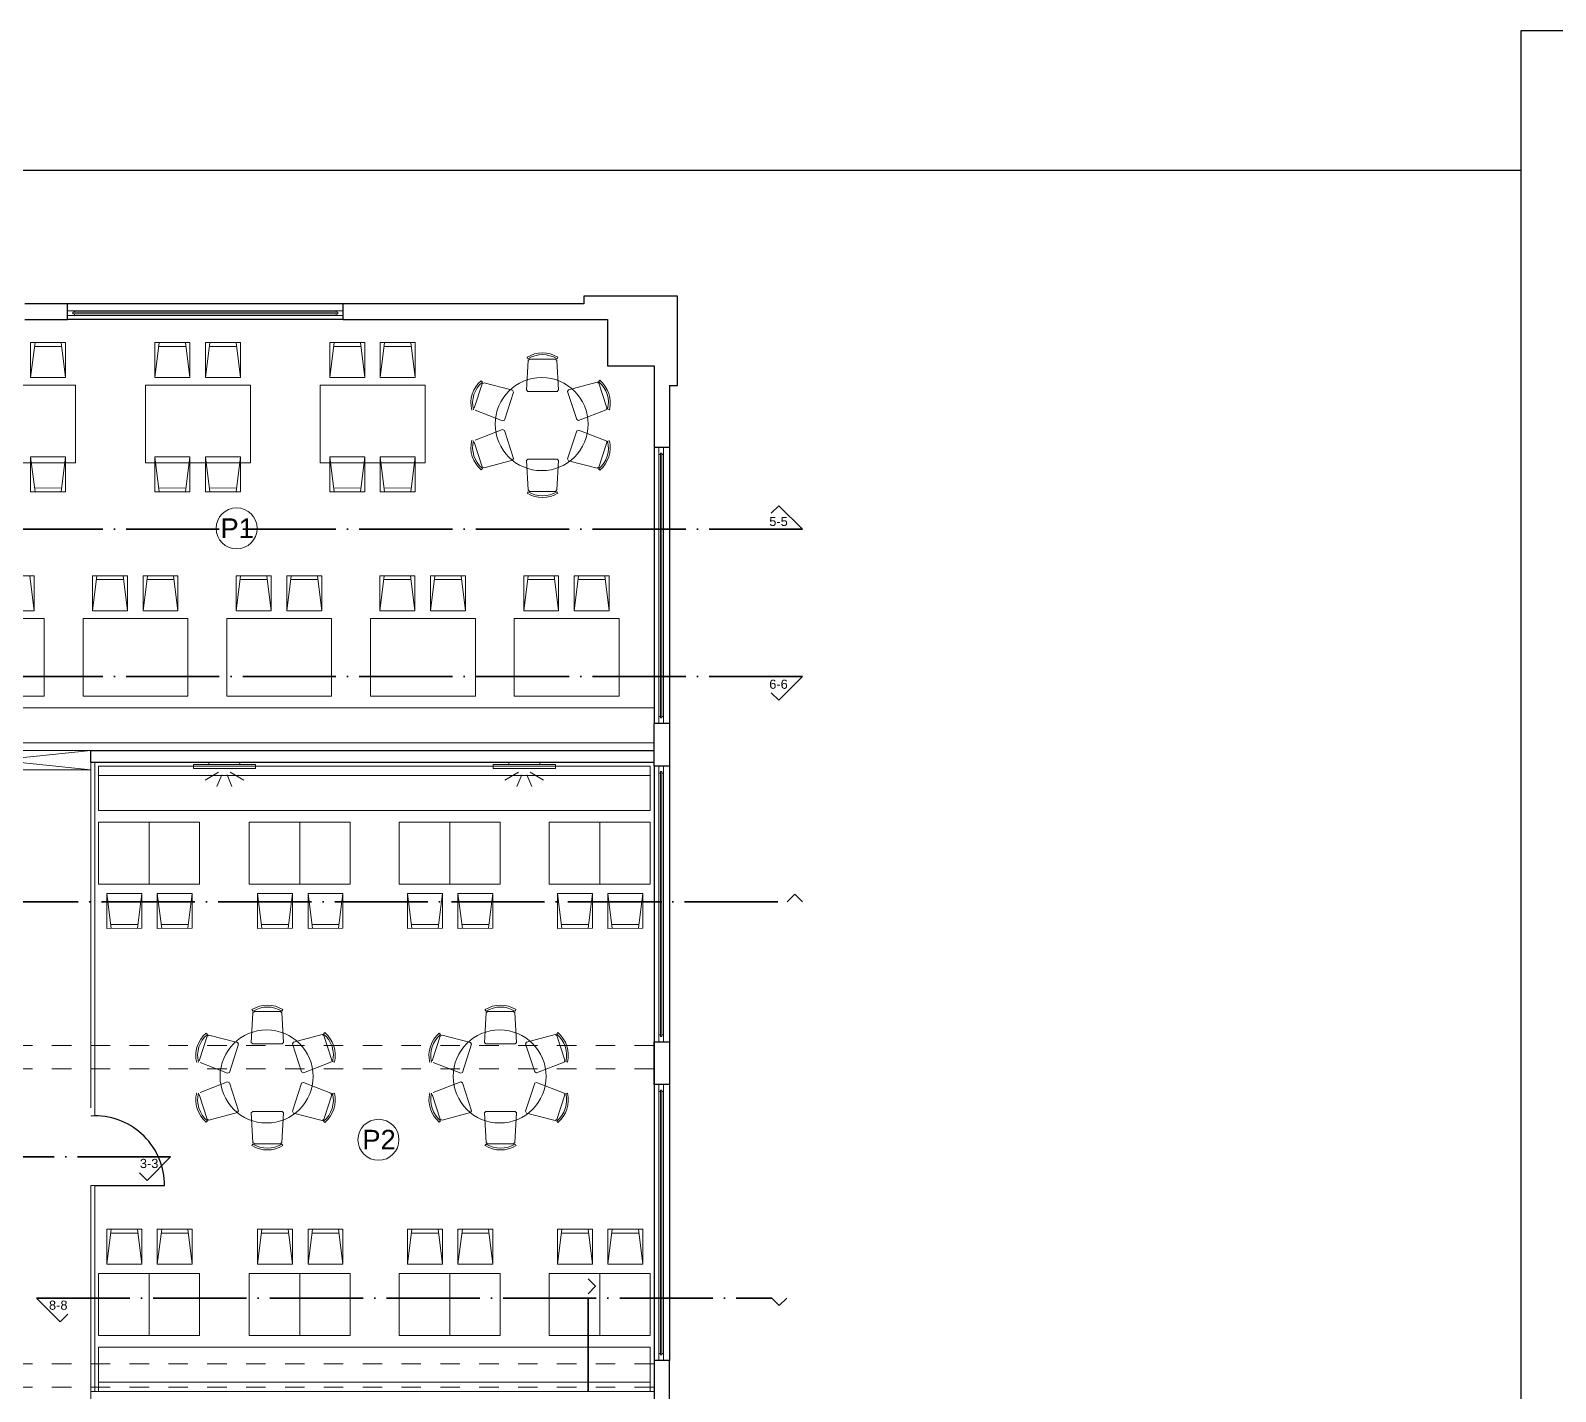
# Model space of a CAD drawing. Header units: centimetres. Extents: x -26724 to 60145, y -23645 to 6771.
# Drawn here: x -14446 to -12483, y 1479 to 3231 of the extents above; entities that cross this region are included whole.
import ezdxf

# ---------------------------------------------------------------- set-up
doc = ezdxf.new("R2010")
doc.units = ezdxf.units.CM
for name, pattern in [('ACAD_ISO04W100', [30, 24, -3, 0, -3]), ('AUSGEZOGEN', [0]), ('DALEKOVOD_VN', [5, 2.5, -2.5])]:
    doc.linetypes.add(name, pattern=pattern)
doc.layers.add('3.IZGLED 2', color=7, linetype='Continuous', lineweight=9, true_color=0x4a4a4a)
doc.layers.add('IZGLED 2', color=253, linetype='Continuous', lineweight=9, true_color=0x828282)
for name, color, linetype, lineweight in [('4.KOTE', 88, 'Continuous', 15), ('namestaj', 8, 'Continuous', 9), ('zid', 7, 'Continuous', 40)]:
    doc.layers.add(name, color=color, linetype=linetype, lineweight=lineweight)
doc.styles.add('0.12', font='arial.ttf', dxfattribs={"height": 0.12})
doc.styles.add('0.15', font='arial.ttf', dxfattribs={"height": 0.15})
doc.styles.get("Standard").update_dxf_attribs({"font": 'calibri.ttf'})
doc.dimstyles.new('ja 1 50', dxfattribs={"dimtxt": 10, "dimasz": 5, "dimexe": 5, "dimexo": 5, "dimgap": 1, "dimtad": 1, "dimdec": 0, "dimtxsty": 'Standard', "dimblk": 'ARCHTICK', "dimcen": 2.5, "dimclrd": 256, "dimclrt": 7, "dimadec": 0, "dimazin": 0, "dimtfac": 1, "dimtdec": 0, "dimtix": 1, "dimtmove": 1, "dimatfit": 3, "dimldrblk": 'ARCHTICK', "dimfxl": 10, "dimfxlon": 1, "dimlwd": 0, "dimlwe": 9, "dimarcsym": 0})

# ---------------------------------------------------------------- blocks, each defined once
blk = doc.blocks.new('UYYYYUUUUY')
at = {"layer": 'namestaj'}
for p, q in [((5424.7, -7104.2), (5424.7, -7064.2)), ((5424.7, -7064.2), (5427.7, -7064.2)), ((5448, -7059.3), (5437.4, -7076.6)), ((5440.9, -7080.8), (5455.8, -7074.5)), ((5427.7, -7104.2), (5424.7, -7104.2)), ((5448, -7109), (5437.4, -7091.7)), ((5440.9, -7087.6), (5455.8, -7093.8))]:
    blk.add_line(p, q, dxfattribs=at)
blk.add_lwpolyline([(5432.7, -7124.2), (5432.7, -7044.2), (5427.7, -7044.2), (5427.7, -7124.2), (5432.7, -7124.2)], dxfattribs=at)
blk = doc.blocks.new('_ArchTick')
at = {"color": 0, "linetype": 'ByBlock', "const_width": 0.15}
blk.add_lwpolyline([(-0.5, -0.5), (0.5, 0.5)], dxfattribs=at)
blk = doc.blocks.new('*D2089')
at = {"layer": '4.KOTE', "color": 0, "lineweight": 9, "transparency": 16777216}
for p, q in [((-6.7, 1833.9), (-18.9, 1833.9)), ((-23.9, 1743.9), (-8.9, 1743.9))]:
    blk.add_line(p, q, dxfattribs=at)
at = {"layer": '4.KOTE', "lineweight": 0, "transparency": 16777216}
blk.add_line((-13.9, 1833.9), (-13.9, 1743.9), dxfattribs=at)
at = {"layer": 'Defpoints', "color": 0, "transparency": 16777216}
for p in [(0, 1833.9, 13.5), (-18710.1, 1743.9, 13.5), (-13.9, 1743.9)]:
    blk.add_point(p, dxfattribs=at)
at = {"layer": '4.KOTE', "lineweight": 0, "transparency": 16777216, "xscale": 5, "yscale": 5, "zscale": 5}
for p, rotation in [((-13.9, 1833.9), 90), ((-13.9, 1743.9), 270)]:
    blk.add_blockref('_ArchTick', p, dxfattribs=dict(at, rotation=rotation))
at = {"layer": '4.KOTE', "color": 7, "transparency": 16777216, "insert": (-20, 1788.9), "char_height": 10, "attachment_point": 5, "rotation": 90}
blk.add_mtext('90', dxfattribs=at)

msp = doc.modelspace()

# ---------------------------------------------------------------- linework, layer by layer
msp.add_lwpolyline([(-8072.6, 80.7), (-12527.6, 80.7), (-12527.6, 3230.7), (-8072.6, 3230.7), (-8072.6, 80.7)])
at = {"layer": '3.IZGLED 2', "lineweight": 30}
for p, q in [((-13613.5, 2888.9, 13.5), (-13733.8, 2888.9, 13.5)), ((-13733.8, 2888.9, 13.5), (-13733.8, 2878.7, 13.5)), ((-13613.5, 2773.8, 13.5), (-13613.5, 2888.9, 13.5)), ((-14398.6, 2878.7, 13.5), (-14453.6, 2878.7, 13.5)), ((-14398.6, 2858.9, 13.5), (-14398.6, 2878.7, 13.5)), ((-13733.8, 2878.7, 13.5), (-14043.6, 2878.7, 13.5)), ((-14043.6, 2858.9, 13.5), (-14043.6, 2878.7, 13.5)), ((-14453.6, 2858.9, 13.5), (-14398.6, 2858.9, 13.5)), ((-14043.6, 2858.9, 13.5), (-13703.6, 2858.9, 13.5)), ((-13703.6, 2858.9, 13.5), (-13703.6, 2798.9, 13.5)), ((-13703.6, 2798.9, 13.5), (-13643.6, 2798.9, 13.5)), ((-13643.6, 2798.9, 13.5), (-13643.6, 2693.9, 13.5)), ((-13623.6, 2773.8, 13.5), (-13623.6, 2693.9, 13.5)), ((-13623.6, 2773.8, 13.5), (-13613.5, 2773.8, 13.5)), ((-13623.6, 2693.9, 13.5), (-13643.6, 2693.9, 13.5)), ((-13643.6, 2283.9, 13.5), (-13643.6, 2338.9, 13.5)), ((-13623.6, 2338.9, 13.5), (-13643.6, 2338.9, 13.5)), ((-13623.6, 2338.9, 13.5), (-13623.6, 2283.9, 13.5)), ((-14368.6, 2303.9, 13.5), (-13643.6, 2303.9, 13.5)), ((-14368.6, 2288.9, 13.5), (-14368.6, 2303.9, 13.5)), ((-14368.6, 2288.9, 13.5), (-13643.6, 2288.9, 13.5)), ((-13623.6, 2283.9, 13.5), (-13643.6, 2283.9, 13.5)), ((-13643.6, 1873.9, 13.5), (-13643.6, 1928.9, 13.5)), ((-13643.6, 1928.9, 13.5), (-13623.6, 1928.9, 13.5)), ((-13643.6, 1928.9, 13.5), (-13643.6, 1873.9, 13.5)), ((-13623.6, 1928.9, 13.5), (-13623.6, 1873.9, 13.5)), ((-13623.6, 1873.9, 13.5), (-13643.6, 1873.9, 13.5)), ((-13643.6, 1518.9, 13.5), (-13643.6, 1463.9, 13.5)), ((-13623.6, 1518.9, 13.5), (-13643.6, 1518.9, 13.5)), ((-13643.6, 1518.9, 13.5), (-13643.6, 1463.9, 13.5)), ((-13623.6, 1463.9, 13.5), (-13623.6, 1518.9, 13.5))]:
    msp.add_line(p, q, dxfattribs=at)
at = {"layer": '3.IZGLED 2', "lineweight": 25, "ltscale": 12}
for p, q in [((-14043.6, 2878.7, 13.5), (-14398.6, 2878.7, 13.5)), ((-14043.6, 2858.9, 13.5), (-14398.6, 2858.9, 13.5)), ((-13643.6, 2693.9, 27), (-13643.6, 2338.9, 27)), ((-13623.6, 2693.9, 27), (-13623.6, 2338.9, 27)), ((-13643.6, 2283.9, 13.5), (-13643.6, 1928.9, 13.5)), ((-13623.6, 2283.9, 13.5), (-13623.6, 1928.9, 13.5)), ((-13643.6, 1873.9, 13.5), (-13643.6, 1518.9, 13.5)), ((-13623.6, 1873.9, 13.5), (-13623.6, 1518.9, 13.5)), ((-14363.6, 1743.9, 13.5), (-14273.6, 1743.9, 13.5))]:
    msp.add_line(p, q, dxfattribs=at)
at = {"layer": '3.IZGLED 2'}
for p, q in [((-14398.6, 2870, 13.5), (-14043.6, 2870, 13.5)), ((-14391.6, 2868, 13.5), (-14050.6, 2868, 13.5)), ((-14391.6, 2868, 13.5), (-14391.6, 2866, 13.5)), ((-14391.6, 2866, 13.5), (-14050.6, 2866, 13.5)), ((-14389.6, 2870, 13.5), (-14389.6, 2868, 13.5)), ((-14389.6, 2866, 13.5), (-14389.6, 2864, 13.5)), ((-14052.6, 2870, 13.5), (-14052.6, 2868, 13.5)), ((-14052.6, 2866, 13.5), (-14052.6, 2864, 13.5)), ((-14050.6, 2868, 13.5), (-14050.6, 2866, 13.5)), ((-14398.6, 2864, 13.5), (-14043.6, 2864, 13.5)), ((-13637.4, 2693.9, 27), (-13637.4, 2338.9, 27)), ((-13631.4, 2693.9, 27), (-13631.4, 2338.9, 27)), ((-13635.4, 2684.9, 27), (-13637.4, 2684.9, 27)), ((-13635.4, 2686.9, 27), (-13635.4, 2345.9, 27)), ((-13633.4, 2686.9, 27), (-13635.4, 2686.9, 27)), ((-13633.4, 2686.9, 27), (-13633.4, 2345.9, 27)), ((-13631.4, 2684.9, 27), (-13633.4, 2684.9, 27)), ((-13635.4, 2347.9, 27), (-13637.4, 2347.9, 27)), ((-13633.4, 2345.9, 27), (-13635.4, 2345.9, 27)), ((-13631.4, 2347.9, 27), (-13633.4, 2347.9, 27)), ((-14368.6, 2278.9, 13.5), (-14608.6, 2303.9, 13.5)), ((-14608.6, 2278.9, 13.5), (-14368.6, 2303.9, 13.5)), ((-14368.6, 1843.9, 13.5), (-14368.6, 2288.9, 13.5)), ((-14363.6, 1833.9, 13.5), (-14363.6, 2288.9, 13.5)), ((-13637.4, 2283.9, 13.5), (-13637.4, 1928.9, 13.5)), ((-13631.4, 2283.9, 13.5), (-13631.4, 1928.9, 13.5)), ((-13635.4, 2274.9, 13.5), (-13637.4, 2274.9, 13.5)), ((-13635.4, 2276.9, 13.5), (-13635.4, 1935.9, 13.5)), ((-13633.4, 2276.9, 13.5), (-13635.4, 2276.9, 13.5)), ((-13633.4, 2276.9, 13.5), (-13633.4, 1935.9, 13.5)), ((-13631.4, 2274.9, 13.5), (-13633.4, 2274.9, 13.5)), ((-13635.4, 1937.9, 13.5), (-13637.4, 1937.9, 13.5)), ((-13633.4, 1935.9, 13.5), (-13635.4, 1935.9, 13.5)), ((-13631.4, 1937.9, 13.5), (-13633.4, 1937.9, 13.5)), ((-13637.4, 1873.9, 13.5), (-13637.4, 1518.9, 13.5)), ((-13635.4, 1864.9, 13.5), (-13637.4, 1864.9, 13.5)), ((-13635.4, 1866.9, 13.5), (-13635.4, 1525.9, 13.5)), ((-13633.4, 1866.9, 13.5), (-13635.4, 1866.9, 13.5)), ((-13633.4, 1866.9, 13.5), (-13633.4, 1525.9, 13.5)), ((-13631.4, 1864.9, 13.5), (-13633.4, 1864.9, 13.5)), ((-13631.4, 1873.9, 13.5), (-13631.4, 1518.9, 13.5)), ((-14363.6, 1833.9, 13.5), (-14368.6, 1833.9, 13.5)), ((-14363.6, 1743.9, 13.5), (-14368.6, 1743.9, 13.5)), ((-14368.6, 1473.9, 13.5), (-14368.6, 1743.9, 13.5)), ((-14363.6, 1478.9, 13.5), (-14363.6, 1743.9, 13.5)), ((-13635.4, 1527.9, 13.5), (-13637.4, 1527.9, 13.5)), ((-13633.4, 1525.9, 13.5), (-13635.4, 1525.9, 13.5)), ((-13631.4, 1527.9, 13.5), (-13633.4, 1527.9, 13.5)), ((-13643.6, 1478.9, 13.5), (-14363.6, 1478.9, 13.5))]:
    msp.add_line(p, q, dxfattribs=at)
at = {"layer": '3.IZGLED 2', "linetype": 'AUSGEZOGEN', "transparency": 33554687}
for p, q in [((-14446, 2784.1, 13.5), (-14440.4, 2829.1, 13.5)), ((-14446, 2829.1, 13.5), (-14446, 2784.1, 13.5)), ((-14401, 2829.1, 13.5), (-14446, 2829.1, 13.5)), ((-14446, 2829.1, 13.5), (-14446, 2829.1, 13.5)), ((-14406.6, 2829.1, 13.5), (-14401, 2784.1, 13.5)), ((-14401, 2784.1, 13.5), (-14401, 2829.1, 13.5)), ((-14286, 2784.1, 13.5), (-14280.4, 2829.1, 13.5)), ((-14286, 2829.1, 13.5), (-14286, 2784.1, 13.5)), ((-14241, 2829.1, 13.5), (-14286, 2829.1, 13.5)), ((-14286, 2829.1, 13.5), (-14286, 2829.1, 13.5)), ((-14246.6, 2829.1, 13.5), (-14241, 2784.1, 13.5)), ((-14241, 2784.1, 13.5), (-14241, 2829.1, 13.5)), ((-14221, 2784.1, 13.5), (-14215.4, 2829.1, 13.5)), ((-14221, 2829.1, 13.5), (-14221, 2784.1, 13.5)), ((-14176, 2829.1, 13.5), (-14221, 2829.1, 13.5)), ((-14221, 2829.1, 13.5), (-14221, 2829.1, 13.5)), ((-14181.6, 2829.1, 13.5), (-14176, 2784.1, 13.5)), ((-14176, 2784.1, 13.5), (-14176, 2829.1, 13.5)), ((-14061, 2784.1, 13.5), (-14055.4, 2829.1, 13.5)), ((-14061, 2829.1, 13.5), (-14061, 2784.1, 13.5)), ((-14016, 2829.1, 13.5), (-14061, 2829.1, 13.5)), ((-14061, 2829.1, 13.5), (-14061, 2829.1, 13.5)), ((-14021.6, 2829.1, 13.5), (-14016, 2784.1, 13.5)), ((-14016, 2784.1, 13.5), (-14016, 2829.1, 13.5)), ((-13996, 2784.1, 13.5), (-13990.4, 2829.1, 13.5)), ((-13996, 2829.1, 13.5), (-13996, 2784.1, 13.5)), ((-13951, 2829.1, 13.5), (-13996, 2829.1, 13.5)), ((-13996, 2829.1, 13.5), (-13996, 2829.1, 13.5)), ((-13956.6, 2829.1, 13.5), (-13951, 2784.1, 13.5)), ((-13951, 2784.1, 13.5), (-13951, 2829.1, 13.5)), ((-14406, 2824.1, 13.5), (-14441, 2824.1, 13.5)), ((-14246, 2824.1, 13.5), (-14281, 2824.1, 13.5)), ((-14181, 2824.1, 13.5), (-14216, 2824.1, 13.5)), ((-14021, 2824.1, 13.5), (-14056, 2824.1, 13.5)), ((-13956, 2824.1, 13.5), (-13991, 2824.1, 13.5)), ((-13807.1, 2810.1, 13.5), (-13805.9, 2808.1, 13.5)), ((-13805.8, 2806, 13.5), (-13803.9, 2807.8, 13.5)), ((-13770.5, 2807.8, 13.5), (-13803.9, 2807.8, 13.5)), ((-13770.5, 2807.8, 13.5), (-13768.6, 2806, 13.5)), ((-13767.3, 2810.1, 13.5), (-13768.5, 2808.1, 13.5)), ((-13807.9, 2768, 13.5), (-13805.8, 2806, 13.5)), ((-13766.5, 2768, 13.5), (-13768.6, 2806, 13.5)), ((-14446, 2784.1, 13.5), (-14401, 2784.1, 13.5)), ((-14286, 2784.1, 13.5), (-14241, 2784.1, 13.5)), ((-14221, 2784.1, 13.5), (-14176, 2784.1, 13.5)), ((-14061, 2784.1, 13.5), (-14016, 2784.1, 13.5)), ((-13996, 2784.1, 13.5), (-13951, 2784.1, 13.5)), ((-13864.8, 2776.1, 13.5), (-13875.1, 2744.4, 13.5)), ((-13866, 2779.9, 13.5), (-13864.5, 2778.2, 13.5)), ((-13864.8, 2776.1, 13.5), (-13862.4, 2777.4, 13.5)), ((-13825.7, 2767.7, 13.5), (-13862.4, 2777.4, 13.5)), ((-13806.2, 2766.1, 13.5), (-13807.9, 2768, 13.5)), ((-13768.2, 2766.1, 13.5), (-13766.5, 2768, 13.5)), ((-13754.9, 2766, 13.5), (-13753.7, 2768.3, 13.5)), ((-13753.7, 2768.3, 13.5), (-13716.9, 2778, 13.5)), ((-13716.9, 2778, 13.5), (-13714.6, 2776.7, 13.5)), ((-13713.4, 2780.5, 13.5), (-13714.9, 2778.7, 13.5)), ((-13704.3, 2745, 13.5), (-13714.6, 2776.7, 13.5)), ((-13824.5, 2765.4, 13.5), (-13836.2, 2729.3, 13.5)), ((-13824.5, 2765.4, 13.5), (-13825.7, 2767.7, 13.5)), ((-13768.2, 2766.1, 13.5), (-13806.2, 2766.1, 13.5)), ((-13743.2, 2729.9, 13.5), (-13754.9, 2766, 13.5)), ((-13838.5, 2728.2, 13.5), (-13874, 2742, 13.5)), ((-13836.2, 2729.3, 13.5), (-13838.5, 2728.2, 13.5)), ((-13743.2, 2729.9, 13.5), (-13740.9, 2728.8, 13.5)), ((-13740.9, 2728.8, 13.5), (-13705.4, 2742.6, 13.5)), ((-13704.3, 2745, 13.5), (-13705.4, 2742.6, 13.5)), ((-13701.1, 2742.6, 13.5), (-13703.3, 2743.2, 13.5)), ((-13838.5, 2717, 13.5), (-13874, 2703.3, 13.5)), ((-13836.2, 2715.9, 13.5), (-13838.5, 2717, 13.5)), ((-13824.5, 2679.8, 13.5), (-13836.2, 2715.9, 13.5)), ((-13743.2, 2715.4, 13.5), (-13754.9, 2679.2, 13.5)), ((-13743.2, 2715.4, 13.5), (-13740.9, 2716.4, 13.5)), ((-13740.9, 2716.4, 13.5), (-13705.4, 2702.7, 13.5)), ((-13864.8, 2669.2, 13.5), (-13875.1, 2700.9, 13.5)), ((-13704.3, 2700.3, 13.5), (-13714.6, 2668.6, 13.5)), ((-13704.3, 2700.3, 13.5), (-13705.4, 2702.7, 13.5)), ((-13701.1, 2702.7, 13.5), (-13703.3, 2702.1, 13.5)), ((-14446, 2681.8, 13.5), (-14401, 2681.9, 13.5)), ((-14446, 2681.8, 13.5), (-14440.4, 2636.8, 13.5)), ((-14446, 2636.8, 13.5), (-14446, 2681.8, 13.5)), ((-14406.6, 2636.9, 13.5), (-14401, 2681.9, 13.5)), ((-14401, 2681.9, 13.5), (-14401, 2636.9, 13.5)), ((-14286, 2681.8, 13.5), (-14241, 2681.9, 13.5)), ((-14286, 2681.8, 13.5), (-14280.4, 2636.8, 13.5)), ((-14286, 2636.8, 13.5), (-14286, 2681.8, 13.5)), ((-14246.6, 2636.9, 13.5), (-14241, 2681.9, 13.5)), ((-14241, 2681.9, 13.5), (-14241, 2636.9, 13.5)), ((-14221, 2681.8, 13.5), (-14176, 2681.9, 13.5)), ((-14221, 2681.8, 13.5), (-14215.4, 2636.8, 13.5)), ((-14221, 2636.8, 13.5), (-14221, 2681.8, 13.5)), ((-14181.6, 2636.9, 13.5), (-14176, 2681.9, 13.5)), ((-14176, 2681.9, 13.5), (-14176, 2636.9, 13.5)), ((-14061, 2681.8, 13.5), (-14016, 2681.9, 13.5)), ((-14061, 2681.8, 13.5), (-14055.4, 2636.8, 13.5)), ((-14061, 2636.8, 13.5), (-14061, 2681.8, 13.5)), ((-14021.6, 2636.9, 13.5), (-14016, 2681.9, 13.5)), ((-14016, 2681.9, 13.5), (-14016, 2636.9, 13.5)), ((-13996, 2681.8, 13.5), (-13951, 2681.9, 13.5)), ((-13996, 2681.8, 13.5), (-13990.4, 2636.8, 13.5)), ((-13996, 2636.8, 13.5), (-13996, 2681.8, 13.5)), ((-13956.6, 2636.9, 13.5), (-13951, 2681.9, 13.5)), ((-13951, 2681.9, 13.5), (-13951, 2636.9, 13.5)), ((-13825.7, 2677.6, 13.5), (-13862.4, 2667.9, 13.5)), ((-13824.5, 2679.8, 13.5), (-13825.7, 2677.6, 13.5)), ((-13806.2, 2679.1, 13.5), (-13807.9, 2677.3, 13.5)), ((-13807.9, 2677.3, 13.5), (-13805.8, 2639.3, 13.5)), ((-13768.2, 2679.1, 13.5), (-13806.2, 2679.1, 13.5)), ((-13766.5, 2677.3, 13.5), (-13768.6, 2639.3, 13.5)), ((-13768.2, 2679.1, 13.5), (-13766.5, 2677.3, 13.5)), ((-13754.9, 2679.2, 13.5), (-13753.7, 2677, 13.5)), ((-13753.7, 2677, 13.5), (-13716.9, 2667.3, 13.5)), ((-13866, 2665.3, 13.5), (-13864.5, 2667.1, 13.5)), ((-13864.8, 2669.2, 13.5), (-13862.4, 2667.9, 13.5)), ((-13716.9, 2667.3, 13.5), (-13714.6, 2668.6, 13.5)), ((-13713.4, 2664.8, 13.5), (-13714.9, 2666.5, 13.5)), ((-14401, 2636.9, 13.5), (-14446, 2636.8, 13.5)), ((-14446, 2636.8, 13.5), (-14446, 2636.8, 13.5)), ((-14406, 2641.9, 13.5), (-14441, 2641.8, 13.5)), ((-14241, 2636.9, 13.5), (-14286, 2636.8, 13.5)), ((-14286, 2636.8, 13.5), (-14286, 2636.8, 13.5)), ((-14246, 2641.9, 13.5), (-14281, 2641.8, 13.5)), ((-14176, 2636.9, 13.5), (-14221, 2636.8, 13.5)), ((-14221, 2636.8, 13.5), (-14221, 2636.8, 13.5)), ((-14181, 2641.9, 13.5), (-14216, 2641.8, 13.5)), ((-14016, 2636.9, 13.5), (-14061, 2636.8, 13.5)), ((-14061, 2636.8, 13.5), (-14061, 2636.8, 13.5)), ((-14021, 2641.9, 13.5), (-14056, 2641.8, 13.5)), ((-13951, 2636.9, 13.5), (-13996, 2636.8, 13.5)), ((-13996, 2636.8, 13.5), (-13996, 2636.8, 13.5)), ((-13956, 2641.9, 13.5), (-13991, 2641.8, 13.5)), ((-13807.1, 2635.2, 13.5), (-13805.9, 2637.1, 13.5)), ((-13805.8, 2639.3, 13.5), (-13803.9, 2637.5, 13.5)), ((-13770.5, 2637.5, 13.5), (-13803.9, 2637.5, 13.5)), ((-13770.5, 2637.5, 13.5), (-13768.6, 2639.3, 13.5)), ((-13767.3, 2635.2, 13.5), (-13768.5, 2637.1, 13.5)), ((-14441.4, 2528.9, 13.5), (-14486.4, 2528.9, 13.5)), ((-14447, 2528.9, 13.5), (-14441.4, 2483.9, 13.5)), ((-14441.4, 2483.9, 13.5), (-14441.4, 2528.9, 13.5)), ((-14366.4, 2483.9, 13.5), (-14360.8, 2528.9, 13.5)), ((-14366.4, 2528.9, 13.5), (-14366.4, 2483.9, 13.5)), ((-14321.4, 2528.9, 13.5), (-14366.4, 2528.9, 13.5)), ((-14366.4, 2528.9, 13.5), (-14366.4, 2528.9, 13.5)), ((-14326.4, 2523.9, 13.5), (-14361.4, 2523.9, 13.5)), ((-14327, 2528.9, 13.5), (-14321.4, 2483.9, 13.5)), ((-14321.4, 2483.9, 13.5), (-14321.4, 2528.9, 13.5)), ((-14301.4, 2483.9, 13.5), (-14295.8, 2528.9, 13.5)), ((-14301.4, 2528.9, 13.5), (-14301.4, 2483.9, 13.5)), ((-14256.4, 2528.9, 13.5), (-14301.4, 2528.9, 13.5)), ((-14301.4, 2528.9, 13.5), (-14301.4, 2528.9, 13.5)), ((-14261.4, 2523.9, 13.5), (-14296.4, 2523.9, 13.5)), ((-14262, 2528.9, 13.5), (-14256.4, 2483.9, 13.5)), ((-14256.4, 2483.9, 13.5), (-14256.4, 2528.9, 13.5)), ((-14181.4, 2483.9, 13.5), (-14175.8, 2528.9, 13.5)), ((-14181.4, 2528.9, 13.5), (-14181.4, 2483.9, 13.5)), ((-14136.4, 2528.9, 13.5), (-14181.4, 2528.9, 13.5)), ((-14181.4, 2528.9, 13.5), (-14181.4, 2528.9, 13.5)), ((-14141.4, 2523.9, 13.5), (-14176.4, 2523.9, 13.5)), ((-14142, 2528.9, 13.5), (-14136.4, 2483.9, 13.5)), ((-14136.4, 2483.9, 13.5), (-14136.4, 2528.9, 13.5)), ((-14116.4, 2483.9, 13.5), (-14110.8, 2528.9, 13.5)), ((-14116.4, 2528.9, 13.5), (-14116.4, 2483.9, 13.5)), ((-14071.4, 2528.9, 13.5), (-14116.4, 2528.9, 13.5)), ((-14116.4, 2528.9, 13.5), (-14116.4, 2528.9, 13.5)), ((-14076.4, 2523.9, 13.5), (-14111.4, 2523.9, 13.5)), ((-14077, 2528.9, 13.5), (-14071.4, 2483.9, 13.5)), ((-14071.4, 2483.9, 13.5), (-14071.4, 2528.9, 13.5)), ((-13996.4, 2483.9, 13.5), (-13990.8, 2528.9, 13.5)), ((-13996.4, 2528.9, 13.5), (-13996.4, 2483.9, 13.5)), ((-13951.4, 2528.9, 13.5), (-13996.4, 2528.9, 13.5)), ((-13996.4, 2528.9, 13.5), (-13996.4, 2528.9, 13.5)), ((-13956.4, 2523.9, 13.5), (-13991.4, 2523.9, 13.5)), ((-13957, 2528.9, 13.5), (-13951.4, 2483.9, 13.5)), ((-13951.4, 2483.9, 13.5), (-13951.4, 2528.9, 13.5)), ((-13931.4, 2483.9, 13.5), (-13925.8, 2528.9, 13.5)), ((-13931.4, 2528.9, 13.5), (-13931.4, 2483.9, 13.5)), ((-13886.4, 2528.9, 13.5), (-13931.4, 2528.9, 13.5)), ((-13931.4, 2528.9, 13.5), (-13931.4, 2528.9, 13.5)), ((-13891.4, 2523.9, 13.5), (-13926.4, 2523.9, 13.5)), ((-13892, 2528.9, 13.5), (-13886.4, 2483.9, 13.5)), ((-13886.4, 2483.9, 13.5), (-13886.4, 2528.9, 13.5)), ((-13811.4, 2483.9, 13.5), (-13805.8, 2528.9, 13.5)), ((-13811.4, 2528.9, 13.5), (-13811.4, 2483.9, 13.5)), ((-13766.4, 2528.9, 13.5), (-13811.4, 2528.9, 13.5)), ((-13811.4, 2528.9, 13.5), (-13811.4, 2528.9, 13.5)), ((-13771.4, 2523.9, 13.5), (-13806.4, 2523.9, 13.5)), ((-13772, 2528.9, 13.5), (-13766.4, 2483.9, 13.5)), ((-13766.4, 2483.9, 13.5), (-13766.4, 2528.9, 13.5)), ((-13746.4, 2483.9, 13.5), (-13740.8, 2528.9, 13.5)), ((-13746.4, 2528.9, 13.5), (-13746.4, 2483.9, 13.5)), ((-13701.4, 2528.9, 13.5), (-13746.4, 2528.9, 13.5)), ((-13746.4, 2528.9, 13.5), (-13746.4, 2528.9, 13.5)), ((-13706.4, 2523.9, 13.5), (-13741.4, 2523.9, 13.5)), ((-13707, 2528.9, 13.5), (-13701.4, 2483.9, 13.5)), ((-13701.4, 2483.9, 13.5), (-13701.4, 2528.9, 13.5)), ((-14486.4, 2483.9, 13.5), (-14441.4, 2483.9, 13.5)), ((-14366.4, 2483.9, 13.5), (-14321.4, 2483.9, 13.5)), ((-14301.4, 2483.9, 13.5), (-14256.4, 2483.9, 13.5)), ((-14181.4, 2483.9, 13.5), (-14136.4, 2483.9, 13.5)), ((-14116.4, 2483.9, 13.5), (-14071.4, 2483.9, 13.5)), ((-13996.4, 2483.9, 13.5), (-13951.4, 2483.9, 13.5)), ((-13931.4, 2483.9, 13.5), (-13886.4, 2483.9, 13.5)), ((-13811.4, 2483.9, 13.5), (-13766.4, 2483.9, 13.5)), ((-13746.4, 2483.9, 13.5), (-13701.4, 2483.9, 13.5))]:
    msp.add_line(p, q, dxfattribs=at)
at = {"layer": '3.IZGLED 2', "transparency": 33554687}
for p, q in [((-13643.6, 2359, 13.5), (-14608.6, 2359, 13.5)), ((-14608.6, 2314, 13.5), (-13643.6, 2314, 13.5)), ((-14358.6, 2283.9, 13.5), (-14358.6, 2226.8, 13.5)), ((-14358.6, 2283.9, 13.5), (-13648.6, 2283.9, 13.5)), ((-13648.6, 2226.8, 13.5), (-13648.6, 2283.9, 13.5)), ((-14358.6, 2271.8, 13.5), (-13648.6, 2271.8, 13.5)), ((-13648.6, 2226.8, 13.5), (-14358.6, 2226.8, 13.5)), ((-14358.6, 2211.9, 13.5), (-14358.6, 2131.9, 13.5)), ((-14293.6, 2211.9, 13.5), (-14358.6, 2211.9, 13.5)), ((-14358.6, 2211.9, 13.5), (-14358.6, 2211.9, 13.5)), ((-14293.6, 2131.9, 13.5), (-14293.6, 2211.9, 13.5)), ((-14293.6, 2211.9, 13.5), (-14293.6, 2131.9, 13.5)), ((-14228.6, 2211.9, 13.5), (-14293.6, 2211.9, 13.5)), ((-14293.6, 2211.9, 13.5), (-14293.6, 2211.9, 13.5)), ((-14228.6, 2131.9, 13.5), (-14228.6, 2211.9, 13.5)), ((-13778.6, 2211.9, 13.5), (-13778.6, 2211.9, 13.5)), ((-13713.6, 2131.9, 13.5), (-13713.6, 2211.9, 13.5)), ((-13648.6, 2211.9, 13.5), (-13713.6, 2211.9, 13.5)), ((-13713.6, 2211.9, 13.5), (-13713.6, 2211.9, 13.5)), ((-13648.6, 2131.9, 13.5), (-13648.6, 2211.9, 13.5)), ((-14358.6, 2131.9, 13.5), (-14293.6, 2131.9, 13.5)), ((-14348, 2120, 13.5), (-14303, 2120.1, 13.5)), ((-14348, 2120, 13.5), (-14342.3, 2075, 13.5)), ((-14348, 2075, 13.5), (-14348, 2120, 13.5)), ((-14308.6, 2075.1, 13.5), (-14303, 2120.1, 13.5)), ((-14303, 2120.1, 13.5), (-14303, 2075.1, 13.5)), ((-14293.6, 2131.9, 13.5), (-14228.6, 2131.9, 13.5)), ((-14283, 2120, 13.5), (-14238, 2120.1, 13.5)), ((-14283, 2120, 13.5), (-14277.3, 2075, 13.5)), ((-14283, 2075, 13.5), (-14283, 2120, 13.5)), ((-14243.6, 2075.1, 13.5), (-14238, 2120.1, 13.5)), ((-14238, 2120.1, 13.5), (-14238, 2075.1, 13.5)), ((-14154, 2120, 27), (-14109, 2120.1, 27)), ((-14154, 2120, 27), (-14148.3, 2075, 27)), ((-14154, 2075, 27), (-14154, 2120, 27)), ((-14114.6, 2075.1, 27), (-14109, 2120.1, 27)), ((-14109, 2120.1, 27), (-14109, 2075.1, 27)), ((-14089, 2120, 27), (-14044, 2120.1, 27)), ((-14089, 2120, 27), (-14083.3, 2075, 27)), ((-14089, 2075, 27), (-14089, 2120, 27)), ((-14049.6, 2075.1, 27), (-14044, 2120.1, 27)), ((-14044, 2120.1, 27), (-14044, 2075.1, 27)), ((-13961, 2120, 13.5), (-13916, 2120.1, 13.5)), ((-13961, 2120, 13.5), (-13955.3, 2075, 13.5)), ((-13961, 2075, 13.5), (-13961, 2120, 13.5)), ((-13921.6, 2075.1, 13.5), (-13916, 2120.1, 13.5)), ((-13916, 2120.1, 13.5), (-13916, 2075.1, 13.5)), ((-13896, 2120, 13.5), (-13851, 2120.1, 13.5)), ((-13896, 2120, 13.5), (-13890.3, 2075, 13.5)), ((-13896, 2075, 13.5), (-13896, 2120, 13.5)), ((-13856.6, 2075.1, 13.5), (-13851, 2120.1, 13.5)), ((-13851, 2120.1, 13.5), (-13851, 2075.1, 13.5)), ((-13768, 2120, 13.5), (-13723, 2120.1, 13.5)), ((-13768, 2120, 13.5), (-13762.3, 2075, 13.5)), ((-13768, 2075, 13.5), (-13768, 2120, 13.5)), ((-13728.6, 2075.1, 13.5), (-13723, 2120.1, 13.5)), ((-13723, 2120.1, 13.5), (-13723, 2075.1, 13.5)), ((-13713.6, 2131.9, 13.5), (-13648.6, 2131.9, 13.5)), ((-13703, 2120, 13.5), (-13658, 2120.1, 13.5)), ((-13703, 2120, 13.5), (-13697.3, 2075, 13.5)), ((-13703, 2075, 13.5), (-13703, 2120, 13.5)), ((-13663.6, 2075.1, 13.5), (-13658, 2120.1, 13.5)), ((-13658, 2120.1, 13.5), (-13658, 2075.1, 13.5)), ((-14303, 2075.1, 13.5), (-14348, 2075, 13.5)), ((-14348, 2075, 13.5), (-14348, 2075, 13.5)), ((-14308, 2080.1, 13.5), (-14343, 2080, 13.5)), ((-14238, 2075.1, 13.5), (-14283, 2075, 13.5)), ((-14283, 2075, 13.5), (-14283, 2075, 13.5)), ((-14243, 2080.1, 13.5), (-14278, 2080, 13.5)), ((-14109, 2075.1, 27), (-14154, 2075, 27)), ((-14154, 2075, 27), (-14154, 2075, 27)), ((-14114, 2080.1, 27), (-14149, 2080, 27)), ((-14044, 2075.1, 27), (-14089, 2075, 27)), ((-14089, 2075, 27), (-14089, 2075, 27)), ((-14049, 2080.1, 27), (-14084, 2080, 27)), ((-13916, 2075.1, 13.5), (-13961, 2075, 13.5)), ((-13961, 2075, 13.5), (-13961, 2075, 13.5)), ((-13921, 2080.1, 13.5), (-13956, 2080, 13.5)), ((-13851, 2075.1, 13.5), (-13896, 2075, 13.5)), ((-13896, 2075, 13.5), (-13896, 2075, 13.5)), ((-13856, 2080.1, 13.5), (-13891, 2080, 13.5)), ((-13723, 2075.1, 13.5), (-13768, 2075, 13.5)), ((-13768, 2075, 13.5), (-13768, 2075, 13.5)), ((-13728, 2080.1, 13.5), (-13763, 2080, 13.5)), ((-13658, 2075.1, 13.5), (-13703, 2075, 13.5)), ((-13703, 2075, 13.5), (-13703, 2075, 13.5)), ((-13663, 2080.1, 13.5), (-13698, 2080, 13.5)), ((-14162, 1928.3, 13.5), (-14159.9, 1966.3, 13.5)), ((-14161.2, 1970.4, 13.5), (-14159.9, 1968.5, 13.5)), ((-14159.9, 1966.3, 13.5), (-14157.9, 1968.1, 13.5)), ((-14124.6, 1968.1, 13.5), (-14157.9, 1968.1, 13.5)), ((-14124.6, 1968.1, 13.5), (-14122.6, 1966.3, 13.5)), ((-14120.5, 1928.3, 13.5), (-14122.6, 1966.3, 13.5)), ((-14121.3, 1970.4, 13.5), (-14122.5, 1968.5, 13.5)), ((-13862, 1928.3, 13.5), (-13859.9, 1966.3, 13.5)), ((-13861.2, 1970.4, 13.5), (-13859.9, 1968.5, 13.5)), ((-13859.9, 1966.3, 13.5), (-13857.9, 1968.1, 13.5)), ((-13824.6, 1968.1, 13.5), (-13857.9, 1968.1, 13.5)), ((-13824.6, 1968.1, 13.5), (-13822.6, 1966.3, 13.5)), ((-13820.5, 1928.3, 13.5), (-13822.6, 1966.3, 13.5)), ((-13821.3, 1970.4, 13.5), (-13822.5, 1968.5, 13.5)), ((-14218.8, 1936.4, 13.5), (-14229.1, 1904.7, 13.5)), ((-14220, 1940.3, 13.5), (-14218.5, 1938.5, 13.5)), ((-14218.8, 1936.4, 13.5), (-14216.5, 1937.7, 13.5)), ((-14179.7, 1928, 13.5), (-14216.5, 1937.7, 13.5)), ((-14178.5, 1925.8, 13.5), (-14190.2, 1889.7, 13.5)), ((-14178.5, 1925.8, 13.5), (-14179.7, 1928, 13.5)), ((-14160.2, 1926.4, 13.5), (-14162, 1928.3, 13.5)), ((-14122.3, 1926.4, 13.5), (-14160.2, 1926.4, 13.5)), ((-14122.3, 1926.4, 13.5), (-14120.5, 1928.3, 13.5)), ((-14109, 1926.3, 13.5), (-14107.7, 1928.6, 13.5)), ((-14097.2, 1890.2, 13.5), (-14109, 1926.3, 13.5)), ((-14107.7, 1928.6, 13.5), (-14071, 1938.3, 13.5)), ((-14071, 1938.3, 13.5), (-14068.6, 1937, 13.5)), ((-14067.4, 1940.8, 13.5), (-14068.9, 1939.1, 13.5)), ((-14058.3, 1905.3, 13.5), (-14068.6, 1937, 13.5)), ((-13918.8, 1936.4, 13.5), (-13929.1, 1904.7, 13.5)), ((-13920, 1940.3, 13.5), (-13918.5, 1938.5, 13.5)), ((-13918.8, 1936.4, 13.5), (-13916.5, 1937.7, 13.5)), ((-13879.7, 1928, 13.5), (-13916.5, 1937.7, 13.5)), ((-13878.5, 1925.8, 13.5), (-13890.2, 1889.7, 13.5)), ((-13878.5, 1925.8, 13.5), (-13879.7, 1928, 13.5)), ((-13860.2, 1926.4, 13.5), (-13862, 1928.3, 13.5)), ((-13822.3, 1926.4, 13.5), (-13860.2, 1926.4, 13.5)), ((-13822.3, 1926.4, 13.5), (-13820.5, 1928.3, 13.5)), ((-13809, 1926.3, 13.5), (-13807.7, 1928.6, 13.5)), ((-13797.2, 1890.2, 13.5), (-13809, 1926.3, 13.5)), ((-13807.7, 1928.6, 13.5), (-13771, 1938.3, 13.5)), ((-13771, 1938.3, 13.5), (-13768.6, 1937, 13.5)), ((-13767.4, 1940.8, 13.5), (-13768.9, 1939.1, 13.5)), ((-13758.3, 1905.3, 13.5), (-13768.6, 1937, 13.5)), ((-14058.3, 1905.3, 13.5), (-14059.5, 1902.9, 13.5)), ((-13758.3, 1905.3, 13.5), (-13759.5, 1902.9, 13.5)), ((-14192.5, 1888.6, 13.5), (-14228, 1902.3, 13.5)), ((-14190.2, 1889.7, 13.5), (-14192.5, 1888.6, 13.5)), ((-14097.2, 1890.2, 13.5), (-14094.9, 1889.1, 13.5)), ((-14094.9, 1889.1, 13.5), (-14059.5, 1902.9, 13.5)), ((-14055.1, 1902.9, 13.5), (-14057.4, 1903.5, 13.5)), ((-13892.5, 1888.6, 13.5), (-13928, 1902.3, 13.5)), ((-13890.2, 1889.7, 13.5), (-13892.5, 1888.6, 13.5)), ((-13797.2, 1890.2, 13.5), (-13794.9, 1889.1, 13.5)), ((-13794.9, 1889.1, 13.5), (-13759.5, 1902.9, 13.5)), ((-13755.1, 1902.9, 13.5), (-13757.4, 1903.5, 13.5)), ((-14192.5, 1877.3, 13.5), (-14228, 1863.6, 13.5)), ((-14190.2, 1876.2, 13.5), (-14192.5, 1877.3, 13.5)), ((-14178.5, 1840.1, 13.5), (-14190.2, 1876.2, 13.5)), ((-14097.2, 1875.7, 13.5), (-14109, 1839.6, 13.5)), ((-14097.2, 1875.7, 13.5), (-14094.9, 1876.8, 13.5)), ((-14094.9, 1876.8, 13.5), (-14059.5, 1863, 13.5)), ((-13892.5, 1877.3, 13.5), (-13928, 1863.6, 13.5)), ((-13890.2, 1876.2, 13.5), (-13892.5, 1877.3, 13.5)), ((-13878.5, 1840.1, 13.5), (-13890.2, 1876.2, 13.5)), ((-13797.2, 1875.7, 13.5), (-13809, 1839.6, 13.5)), ((-13797.2, 1875.7, 13.5), (-13794.9, 1876.8, 13.5)), ((-13794.9, 1876.8, 13.5), (-13759.5, 1863, 13.5)), ((-14218.8, 1829.5, 13.5), (-14229.1, 1861.2, 13.5)), ((-14058.3, 1860.6, 13.5), (-14068.6, 1828.9, 13.5)), ((-14058.3, 1860.6, 13.5), (-14059.5, 1863, 13.5)), ((-14055.1, 1863, 13.5), (-14057.4, 1862.4, 13.5)), ((-13918.8, 1829.5, 13.5), (-13929.1, 1861.2, 13.5)), ((-13758.3, 1860.6, 13.5), (-13768.6, 1828.9, 13.5)), ((-13758.3, 1860.6, 13.5), (-13759.5, 1863, 13.5)), ((-13755.1, 1863, 13.5), (-13757.4, 1862.4, 13.5)), ((-14220, 1825.6, 13.5), (-14218.5, 1827.4, 13.5)), ((-14218.8, 1829.5, 13.5), (-14216.5, 1828.2, 13.5)), ((-14179.7, 1837.9, 13.5), (-14216.5, 1828.2, 13.5)), ((-14178.5, 1840.1, 13.5), (-14179.7, 1837.9, 13.5)), ((-14160.2, 1839.5, 13.5), (-14162, 1837.6, 13.5)), ((-14162, 1837.6, 13.5), (-14159.9, 1799.6, 13.5)), ((-14122.3, 1839.5, 13.5), (-14160.2, 1839.5, 13.5)), ((-14120.5, 1837.6, 13.5), (-14122.6, 1799.6, 13.5)), ((-14122.3, 1839.5, 13.5), (-14120.5, 1837.6, 13.5)), ((-14109, 1839.6, 13.5), (-14107.7, 1837.3, 13.5)), ((-14107.7, 1837.3, 13.5), (-14071, 1827.6, 13.5)), ((-14071, 1827.6, 13.5), (-14068.6, 1828.9, 13.5)), ((-14067.4, 1825.1, 13.5), (-14068.9, 1826.8, 13.5)), ((-13920, 1825.6, 13.5), (-13918.5, 1827.4, 13.5)), ((-13918.8, 1829.5, 13.5), (-13916.5, 1828.2, 13.5)), ((-13879.7, 1837.9, 13.5), (-13916.5, 1828.2, 13.5)), ((-13878.5, 1840.1, 13.5), (-13879.7, 1837.9, 13.5)), ((-13860.2, 1839.5, 13.5), (-13862, 1837.6, 13.5)), ((-13862, 1837.6, 13.5), (-13859.9, 1799.6, 13.5)), ((-13822.3, 1839.5, 13.5), (-13860.2, 1839.5, 13.5)), ((-13820.5, 1837.6, 13.5), (-13822.6, 1799.6, 13.5)), ((-13822.3, 1839.5, 13.5), (-13820.5, 1837.6, 13.5)), ((-13809, 1839.6, 13.5), (-13807.7, 1837.3, 13.5)), ((-13807.7, 1837.3, 13.5), (-13771, 1827.6, 13.5)), ((-13771, 1827.6, 13.5), (-13768.6, 1828.9, 13.5)), ((-13767.4, 1825.1, 13.5), (-13768.9, 1826.8, 13.5)), ((-14161.2, 1795.5, 13.5), (-14159.9, 1797.4, 13.5)), ((-14159.9, 1799.6, 13.5), (-14157.9, 1797.8, 13.5)), ((-14124.6, 1797.8, 13.5), (-14157.9, 1797.8, 13.5)), ((-14124.6, 1797.8, 13.5), (-14122.6, 1799.6, 13.5)), ((-14121.3, 1795.5, 13.5), (-14122.5, 1797.4, 13.5)), ((-13861.2, 1795.5, 13.5), (-13859.9, 1797.4, 13.5)), ((-13859.9, 1799.6, 13.5), (-13857.9, 1797.8, 13.5)), ((-13824.6, 1797.8, 13.5), (-13857.9, 1797.8, 13.5)), ((-13824.6, 1797.8, 13.5), (-13822.6, 1799.6, 13.5)), ((-13821.3, 1795.5, 13.5), (-13822.5, 1797.4, 13.5)), ((-14348, 1642.7, 13.5), (-14342.3, 1687.7, 13.5)), ((-14348, 1687.7, 13.5), (-14348, 1642.7, 13.5)), ((-14303, 1687.7, 13.5), (-14348, 1687.7, 13.5)), ((-14348, 1687.7, 13.5), (-14348, 1687.7, 13.5)), ((-14308, 1682.7, 13.5), (-14343, 1682.7, 13.5)), ((-14308.6, 1687.7, 13.5), (-14303, 1642.7, 13.5)), ((-14303, 1642.7, 13.5), (-14303, 1687.7, 13.5)), ((-14283, 1642.7, 13.5), (-14277.3, 1687.7, 13.5)), ((-14283, 1687.7, 13.5), (-14283, 1642.7, 13.5)), ((-14238, 1687.7, 13.5), (-14283, 1687.7, 13.5)), ((-14283, 1687.7, 13.5), (-14283, 1687.7, 13.5)), ((-14243, 1682.7, 13.5), (-14278, 1682.7, 13.5)), ((-14243.6, 1687.7, 13.5), (-14238, 1642.7, 13.5)), ((-14238, 1642.7, 13.5), (-14238, 1687.7, 13.5)), ((-14154, 1642.7, 27), (-14148.3, 1687.7, 27)), ((-14154, 1687.7, 27), (-14154, 1642.7, 27)), ((-14109, 1687.7, 27), (-14154, 1687.7, 27)), ((-14154, 1687.7, 27), (-14154, 1687.7, 27)), ((-14114, 1682.7, 27), (-14149, 1682.7, 27)), ((-14114.6, 1687.7, 27), (-14109, 1642.7, 27)), ((-14109, 1642.7, 27), (-14109, 1687.7, 27)), ((-14089, 1642.7, 27), (-14083.3, 1687.7, 27)), ((-14089, 1687.7, 27), (-14089, 1642.7, 27)), ((-14044, 1687.7, 27), (-14089, 1687.7, 27)), ((-14089, 1687.7, 27), (-14089, 1687.7, 27)), ((-14049, 1682.7, 27), (-14084, 1682.7, 27)), ((-14049.6, 1687.7, 27), (-14044, 1642.7, 27)), ((-14044, 1642.7, 27), (-14044, 1687.7, 27)), ((-13961, 1642.7, 13.5), (-13955.3, 1687.7, 13.5)), ((-13961, 1687.7, 13.5), (-13961, 1642.7, 13.5)), ((-13916, 1687.7, 13.5), (-13961, 1687.7, 13.5)), ((-13961, 1687.7, 13.5), (-13961, 1687.7, 13.5)), ((-13921, 1682.7, 13.5), (-13956, 1682.7, 13.5)), ((-13921.6, 1687.7, 13.5), (-13916, 1642.7, 13.5)), ((-13916, 1642.7, 13.5), (-13916, 1687.7, 13.5)), ((-13896, 1642.7, 13.5), (-13890.3, 1687.7, 13.5)), ((-13896, 1687.7, 13.5), (-13896, 1642.7, 13.5)), ((-13851, 1687.7, 13.5), (-13896, 1687.7, 13.5)), ((-13896, 1687.7, 13.5), (-13896, 1687.7, 13.5)), ((-13856, 1682.7, 13.5), (-13891, 1682.7, 13.5)), ((-13856.6, 1687.7, 13.5), (-13851, 1642.7, 13.5)), ((-13851, 1642.7, 13.5), (-13851, 1687.7, 13.5)), ((-13768, 1642.7, 13.5), (-13762.3, 1687.7, 13.5)), ((-13768, 1687.7, 13.5), (-13768, 1642.7, 13.5)), ((-13723, 1687.7, 13.5), (-13768, 1687.7, 13.5)), ((-13768, 1687.7, 13.5), (-13768, 1687.7, 13.5)), ((-13728, 1682.7, 13.5), (-13763, 1682.7, 13.5)), ((-13728.6, 1687.7, 13.5), (-13723, 1642.7, 13.5)), ((-13723, 1642.7, 13.5), (-13723, 1687.7, 13.5)), ((-13703, 1642.7, 13.5), (-13697.3, 1687.7, 13.5)), ((-13703, 1687.7, 13.5), (-13703, 1642.7, 13.5)), ((-13658, 1687.7, 13.5), (-13703, 1687.7, 13.5)), ((-13703, 1687.7, 13.5), (-13703, 1687.7, 13.5)), ((-13663, 1682.7, 13.5), (-13698, 1682.7, 13.5)), ((-13663.6, 1687.7, 13.5), (-13658, 1642.7, 13.5)), ((-13658, 1642.7, 13.5), (-13658, 1687.7, 13.5)), ((-14358.6, 1550.9, 13.5), (-14358.6, 1630.9, 13.5)), ((-14358.6, 1630.9, 13.5), (-14293.6, 1630.9, 13.5)), ((-14348, 1642.7, 13.5), (-14303, 1642.7, 13.5)), ((-14293.6, 1630.9, 13.5), (-14293.6, 1550.9, 13.5)), ((-14293.6, 1550.9, 13.5), (-14293.6, 1630.9, 13.5)), ((-14293.6, 1630.9, 13.5), (-14228.6, 1630.9, 13.5)), ((-14283, 1642.7, 13.5), (-14238, 1642.7, 13.5)), ((-14228.6, 1630.9, 13.5), (-14228.6, 1550.9, 13.5)), ((-14154, 1642.7, 27), (-14109, 1642.7, 27)), ((-14089, 1642.7, 27), (-14044, 1642.7, 27)), ((-13961, 1642.7, 13.5), (-13916, 1642.7, 13.5)), ((-13896, 1642.7, 13.5), (-13851, 1642.7, 13.5)), ((-13778.6, 1550.9, 13.5), (-13778.6, 1630.9, 13.5)), ((-13778.6, 1630.9, 13.5), (-13713.6, 1630.9, 13.5)), ((-13768, 1642.7, 13.5), (-13723, 1642.7, 13.5)), ((-13713.6, 1630.9, 13.5), (-13713.6, 1550.9, 13.5)), ((-13713.6, 1550.9, 13.5), (-13713.6, 1630.9, 13.5)), ((-13713.6, 1630.9, 13.5), (-13648.6, 1630.9, 13.5)), ((-13703, 1642.7, 13.5), (-13658, 1642.7, 13.5)), ((-13648.6, 1630.9, 13.5), (-13648.6, 1550.9, 13.5)), ((-14293.6, 1550.9, 13.5), (-14358.6, 1550.9, 13.5)), ((-14358.6, 1550.9, 13.5), (-14358.6, 1550.9, 13.5)), ((-14228.6, 1550.9, 13.5), (-14293.6, 1550.9, 13.5)), ((-14293.6, 1550.9, 13.5), (-14293.6, 1550.9, 13.5)), ((-13713.6, 1550.9, 13.5), (-13778.6, 1550.9, 13.5)), ((-13778.6, 1550.9, 13.5), (-13778.6, 1550.9, 13.5)), ((-13648.6, 1550.9, 13.5), (-13713.6, 1550.9, 13.5)), ((-13713.6, 1550.9, 13.5), (-13713.6, 1550.9, 13.5)), ((-14358.6, 1478.9, 13.5), (-14358.6, 1536, 13.5)), ((-13648.6, 1536, 13.5), (-14358.6, 1536, 13.5)), ((-13648.6, 1536, 13.5), (-13648.6, 1478.9, 13.5)), ((-14358.6, 1491, 13.5), (-13648.6, 1491, 13.5)), ((-14358.6, 1478.9, 13.5), (-13648.6, 1478.9, 13.5))]:
    msp.add_line(p, q, dxfattribs=at)
at = {"layer": '3.IZGLED 2', "linetype": 'AUSGEZOGEN', "lineweight": 18, "transparency": 33554687}
msp.add_line((-14608.6, 2303.9, 13.5), (-13643.6, 2303.9, 13.5), dxfattribs=at)
at = {"layer": '3.IZGLED 2', "linetype": 'DALEKOVOD_VN', "ltscale": 10}
for p, q in [((-13643.6, 1924.4, 13.5), (-14843.6, 1924.4, 13.5)), ((-13643.6, 1894.4, 13.5), (-14843.6, 1894.4, 13.5)), ((-13643.6, 1514.4, 13.5), (-14843.6, 1514.4, 13.5)), ((-13643.6, 1484.4, 13.5), (-14843.6, 1484.4, 13.5))]:
    msp.add_line(p, q, dxfattribs=at)
at = {"layer": '3.IZGLED 2', "lineweight": 35}
for p, q in [((-13728.5, 1624.1, 13.5), (-13718.8, 1614.3, 13.5)), ((-13718.8, 1614.3, 13.5), (-13728.5, 1604.6, 13.5))]:
    msp.add_line(p, q, dxfattribs=at)
at = {"layer": '3.IZGLED 2', "elevation": 13.5}
for points in [[(-14388.2, 2674.1), (-14388.2, 2774.1), (-14523.2, 2774.1), (-14523.2, 2674.1), (-14388.2, 2674.1)], [(-14163.2, 2674.1), (-14163.2, 2774.1), (-14298.2, 2774.1), (-14298.2, 2674.1), (-14163.2, 2674.1)], [(-13938.2, 2674.1), (-13938.2, 2774.1), (-14073.2, 2774.1), (-14073.2, 2674.1), (-13938.2, 2674.1)], [(-14428.6, 2373.9), (-14428.6, 2473.9), (-14563.6, 2473.9), (-14563.6, 2373.9), (-14428.6, 2373.9)], [(-14243.6, 2373.9), (-14243.6, 2473.9), (-14378.6, 2473.9), (-14378.6, 2373.9), (-14243.6, 2373.9)], [(-14058.6, 2373.9), (-14058.6, 2473.9), (-14193.6, 2473.9), (-14193.6, 2373.9), (-14058.6, 2373.9)], [(-13873.6, 2373.9), (-13873.6, 2473.9), (-14008.6, 2473.9), (-14008.6, 2373.9), (-13873.6, 2373.9)], [(-13688.6, 2373.9), (-13688.6, 2473.9), (-13823.6, 2473.9), (-13823.6, 2373.9), (-13688.6, 2373.9)], [(-14368.6, 2303.9), (-14608.6, 2303.9), (-14608.6, 2278.9), (-14368.6, 2278.9), (-14368.6, 2303.9)], [(-13643.6, 1478.9), (-14368.6, 1478.9), (-14368.6, 1453.9), (-13643.6, 1453.9)]]:
    msp.add_lwpolyline(points, dxfattribs=at)
at = {"layer": '3.IZGLED 2', "transparency": 33554687}
for points, elevation in [([(-14099.6, 2131.9), (-14099.6, 2211.9), (-14164.6, 2211.9), (-14164.6, 2131.9)], 27), ([(-14034.6, 2131.9), (-14034.6, 2211.9), (-14099.6, 2211.9), (-14099.6, 2131.9)], 27), ([(-13906.6, 2131.9), (-13906.6, 2211.9), (-13971.6, 2211.9), (-13971.6, 2131.9)], 13.5), ([(-13841.6, 2131.9), (-13841.6, 2211.9), (-13906.6, 2211.9), (-13906.6, 2131.9)], 13.5), ([(-13713.6, 2131.9), (-13713.6, 2211.9), (-13778.6, 2211.9), (-13778.6, 2131.9)], 13.5), ([(-14099.6, 1630.9), (-14099.6, 1550.9), (-14164.6, 1550.9), (-14164.6, 1630.9)], 27), ([(-14034.6, 1630.9), (-14034.6, 1550.9), (-14099.6, 1550.9), (-14099.6, 1630.9)], 27), ([(-13906.6, 1630.9), (-13906.6, 1550.9), (-13971.6, 1550.9), (-13971.6, 1630.9)], 13.5), ([(-13841.6, 1630.9), (-13841.6, 1550.9), (-13906.6, 1550.9), (-13906.6, 1630.9)], 13.5)]:
    msp.add_lwpolyline(points, close=True, dxfattribs=dict(at, elevation=elevation))
at = {"layer": '3.IZGLED 2', "linetype": 'AUSGEZOGEN', "transparency": 33554687}
msp.add_circle((-13788.3, 2724.1, 13.5), 59.9, dxfattribs=at)
at = {"layer": '3.IZGLED 2'}
for centre in [(-14180.9, 2589.9), (-13998.3, 1802.9)]:
    msp.add_circle(centre, 26.4, dxfattribs=at)
at = {"layer": '3.IZGLED 2', "transparency": 33554687}
for centre in [(-14142.3, 1884.4, 13.5), (-13842.3, 1884.4, 13.5)]:
    msp.add_circle(centre, 59.9, dxfattribs=at)
at = {"layer": '3.IZGLED 2', "linetype": 'AUSGEZOGEN', "transparency": 33554687}
for centre, radius, start, end in [((-13787.2, 2778, 13.5), 37.8, 58.1974, 121.8026), ((-13787.2, 2778, 13.5), 35.5, 58.1974, 121.8026), ((-13841.6, 2751.1, 13.5), 37.8, 130.1974, 193.8026), ((-13841.6, 2751.1, 13.5), 35.5, 130.1974, 193.8026), ((-13737.8, 2751.6, 13.5), 35.5, 346.1974, 49.8026), ((-13737.8, 2751.6, 13.5), 37.8, 346.1974, 49.8026), ((-13841.6, 2694.2, 13.5), 37.8, 166.1974, 229.8026), ((-13841.6, 2694.2, 13.5), 35.5, 166.1974, 229.8026), ((-13737.8, 2693.6, 13.5), 35.5, 310.1974, 13.8026), ((-13737.8, 2693.6, 13.5), 37.8, 310.1974, 13.8026), ((-13787.2, 2667.3, 13.5), 37.8, 238.1974, 301.8026), ((-13787.2, 2667.3, 13.5), 35.5, 238.1974, 301.8026)]:
    msp.add_arc(centre, radius, start, end, dxfattribs=at)
at = {"layer": '3.IZGLED 2', "transparency": 33554687}
for centre, radius, start, end in [((-14141.2, 1938.3, 13.5), 37.8, 58.1974, 121.8026), ((-14141.2, 1938.3, 13.5), 35.5, 58.1974, 121.8026), ((-13841.2, 1938.3, 13.5), 37.8, 58.1974, 121.8026), ((-13841.2, 1938.3, 13.5), 35.5, 58.1974, 121.8026), ((-14195.6, 1911.4, 13.5), 37.8, 130.1974, 193.8026), ((-14195.6, 1911.4, 13.5), 35.5, 130.1974, 193.8026), ((-14091.8, 1911.9, 13.5), 35.5, 346.1974, 49.8026), ((-14091.8, 1911.9, 13.5), 37.8, 346.1974, 49.8026), ((-13895.6, 1911.4, 13.5), 37.8, 130.1974, 193.8026), ((-13895.6, 1911.4, 13.5), 35.5, 130.1974, 193.8026), ((-13791.8, 1911.9, 13.5), 35.5, 346.1974, 49.8026), ((-13791.8, 1911.9, 13.5), 37.8, 346.1974, 49.8026), ((-14195.6, 1854.5, 13.5), 37.8, 166.1974, 229.8026), ((-14195.6, 1854.5, 13.5), 35.5, 166.1974, 229.8026), ((-14091.8, 1854, 13.5), 35.5, 310.1974, 13.8026), ((-14091.8, 1854, 13.5), 37.8, 310.1974, 13.8026), ((-13895.6, 1854.5, 13.5), 37.8, 166.1974, 229.8026), ((-13895.6, 1854.5, 13.5), 35.5, 166.1974, 229.8026), ((-13791.8, 1854, 13.5), 35.5, 310.1974, 13.8026), ((-13791.8, 1854, 13.5), 37.8, 310.1974, 13.8026), ((-14141.2, 1827.6, 13.5), 37.8, 238.1974, 301.8026), ((-14141.2, 1827.6, 13.5), 35.5, 238.1974, 301.8026), ((-13841.2, 1827.6, 13.5), 37.8, 238.1974, 301.8026), ((-13841.2, 1827.6, 13.5), 35.5, 238.1974, 301.8026)]:
    msp.add_arc(centre, radius, start, end, dxfattribs=at)
at = {"layer": '3.IZGLED 2', "lineweight": 25, "ltscale": 12}
msp.add_arc((-14363.6, 1743.9, 13.5), 90, 0, 90.0003, dxfattribs=at)
at = {"layer": 'IZGLED 2', "color": 32, "lineweight": 35}
for p, q in [((-13492.9, 2609.4), (-13483.1, 2619.1)), ((-13452.7, 2588.7), (-13483.1, 2619.1)), ((-13452.7, 2399.1), (-13483.1, 2368.7)), ((-13492.9, 2378.4), (-13483.1, 2368.7)), ((-13462.4, 2118.9), (-13472.2, 2109.1)), ((-13452.7, 2109.1), (-13462.4, 2118.9)), ((-14265.8, 1781.1), (-14296.2, 1750.6)), ((-14306, 1760.4), (-14296.2, 1750.6)), ((-14438.3, 1599.1), (-14407.9, 1568.7)), ((-13482.4, 1589.4), (-13492.2, 1599.1)), ((-13472.6, 1599.1), (-13482.4, 1589.4)), ((-14398.1, 1578.4), (-14407.9, 1568.7))]:
    msp.add_line(p, q, dxfattribs=at)
at = {"layer": 'IZGLED 2', "color": 32, "linetype": 'ACAD_ISO04W100', "lineweight": 35, "ltscale": 5}
for p, q in [((-13452.7, 2588.7), (-15305, 2588.7)), ((-13452.7, 2399.1), (-15305, 2399.1)), ((-15855.8, 2109.1), (-13472.2, 2109.1)), ((-14265.8, 1781.1), (-15212, 1781.1)), ((-14438.3, 1599.1), (-13492.2, 1599.1)), ((-13728.5, 427.9, 13.5), (-13728.5, 1604.6, 13.5))]:
    msp.add_line(p, q, dxfattribs=at)
at = {"layer": 'zid', "lineweight": 25, "ltscale": 12}
msp.add_lwpolyline([(-12527.6, 3050.7), (-16727.6, 3050.7), (-16727.6, 80.7), (-12527.6, 80.7)], close=True, dxfattribs=at)

# ---------------------------------------------------------------- block references
at = {"layer": '3.IZGLED 2', "rotation": 270}
msp.add_blockref('UYYYYUUUUY', (-7112.4, 7713.6, 20.2), dxfattribs=at)
at = {"layer": '3.IZGLED 2', "xscale": -1, "rotation": 90}
msp.add_blockref('UYYYYUUUUY', (-20894.8, 7713.6, 20.2), dxfattribs=at)

# ---------------------------------------------------------------- texts
at = {"layer": '3.IZGLED 2', "style": '0.12'}
for s, p in [('P1', (-14201.7, 2577.5, 13.5)), ('P2', (-14019.1, 1790.5, 13.5))]:
    msp.add_text(s, height=25.2, dxfattribs=at).set_placement(p)
at = {"layer": 'IZGLED 2', "color": 32, "style": '0.15'}
for s, p in [('5-5', (-13495.3, 2592.9)), ('6-6', (-13495.3, 2383.4)), ('3-3', (-14305.4, 1766.5)), ('8-8', (-14422.4, 1584.1))]:
    msp.add_text(s, height=11.79, dxfattribs=at).set_placement(p)

# ---------------------------------------------------------------- dimensions: what is measured, and where the dimension line sits
at = {"layer": '4.KOTE'}
dim = msp.add_linear_dim(base=(-13.9, 1743.9), p1=(0, 1833.9, 13.5), p2=(-18710.1, 1743.9, 13.5), angle=90, dimstyle='ja 1 50', dxfattribs=at)
dim.commit()
dim.dimension.update_dxf_attribs({"geometry": '*D2089', "text_midpoint": (-20, 1788.9)})

doc.saveas('drawing.dxf')
